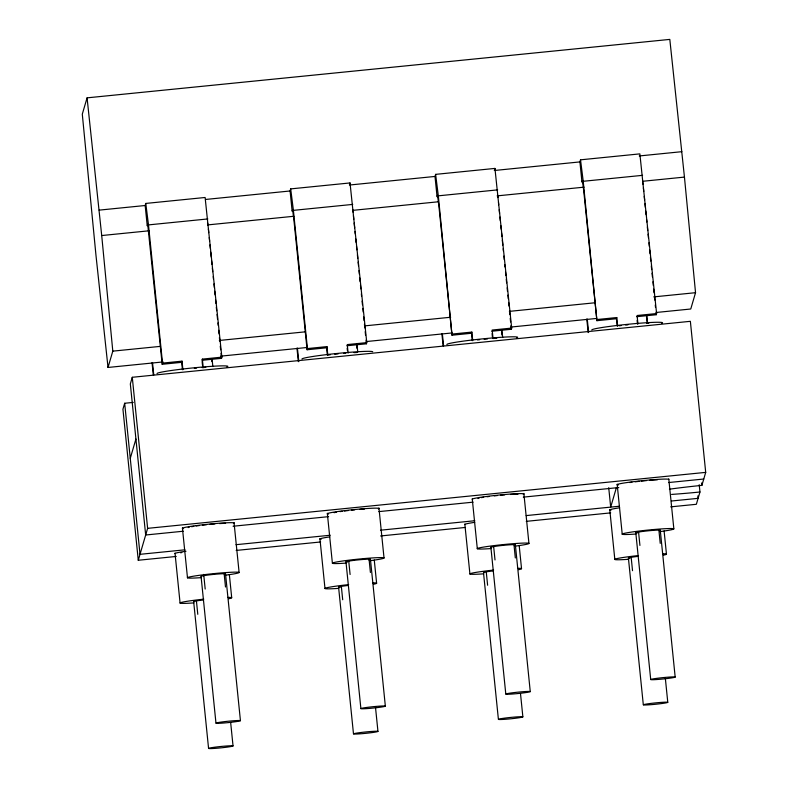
<?xml version="1.0" encoding="UTF-8"?>
<svg xmlns="http://www.w3.org/2000/svg" width="788" height="788" viewBox="0 0 788 788"><rect width="100%" height="100%" fill="white"/><g stroke="black" fill="none" stroke-linecap="round" stroke-linejoin="round"><path stroke-width="1.18" d="M656.483 312.452L690.761 309.004L695.538 292.693L684.447 177.093L669.81 39.4L87.074 97.85L82.297 114.162L95.959 255.174L108.025 367.454L163.116 361.928M162.18 364.283L162.525 363.11L182.038 361.15L181.693 362.332L162.18 364.283L147.691 224.235L147.238 225.792L145.169 205.51L145.78 203.432L205.116 197.483L221.861 357.151L221.517 358.333L202.004 360.293L202.349 359.111L221.861 357.151M108.025 367.454L112.802 351.143L101.711 235.543L87.074 97.85M133.241 402.402L124.671 403.259L122.938 409.199L138.274 560.258L176.216 556.456M669.426 489.19A57.357 3.201 -5.8 0 1 701.901 485.369L705.703 472.376L690.367 321.317L132.276 377.285L130.335 383.943L145.672 535.003L183.308 531.22M130.266 458.35L135.93 439.034M138.274 560.258L147.622 528.344L132.276 377.285M307.093 349.754L307.438 348.572L326.951 346.612L326.606 347.794L307.093 349.754L293.954 220.423L292.604 209.697L292.151 211.263L290.092 190.982L290.693 188.893L350.03 182.944L366.775 342.622L366.43 343.804L346.917 345.755M350.03 182.944L349.419 185.032L435.006 176.443L435.616 174.365L494.943 168.415L511.688 328.084L511.343 329.266L491.83 331.226M494.943 168.415L494.342 170.494L579.919 161.914L580.529 159.826L639.866 153.877L656.601 313.555L656.256 314.737L636.743 316.687M452.351 334.033L471.864 332.083L471.519 333.265L452.007 335.215L438.315 195.828L435.616 174.365M597.265 319.504L616.777 317.544L616.433 318.726L596.92 320.686L583.228 181.289L580.529 159.826M616.354 487.792L610.69 507.108L608.72 487.673M699.222 484.709L699.961 491.998L696.356 504.29L670.657 506.861M99.13 210.13L145.169 205.51M205.727 199.443L290.092 190.982M639.255 155.955L681.866 151.68M145.78 203.432L148.489 224.895L207.825 218.946M290.693 188.893L293.402 210.357L352.738 204.407M438.315 195.828L497.652 189.878M583.228 181.289L642.565 175.34M101.711 235.543L149.454 230.756M208.219 224.856L293.914 216.267M352.679 210.366L438.374 201.777M497.139 195.877L584.066 187.16M642.831 181.27L684.447 177.093M112.802 351.143L160.545 346.356M219.31 340.455L305.005 331.866M364.992 325.848L450.687 317.249M509.452 311.358L595.157 302.759M653.912 296.869L695.538 292.693M220.65 356.156L306.355 347.567M366.341 341.549L452.036 332.95M510.801 327.059L596.496 318.46M366.775 342.622L347.262 344.583L348.129 353.113M511.688 328.084L492.175 330.044L493.042 338.574M656.601 313.555L637.088 315.505L637.955 324.035M147.622 528.344L705.703 472.376M233.081 526.236L328.596 516.652M378.801 511.619L473.086 502.163M523.291 497.13L618.777 487.545M668.549 482.551L703.753 479.025M184.934 549.817L140.018 554.319L124.671 403.259M235.996 544.695L330.28 535.239M380.486 530.196L474.77 520.74M526.207 515.588L619.191 506.26M671.396 501.02L698.099 498.341L697.853 495.918M236.183 550.438L320.637 541.967M380.604 535.958L465.048 527.487M526.246 521.351L610.69 512.88M642.673 181.831L642.969 184.215M497.602 195.168L497.908 197.561M352.689 209.707L352.994 212.09M207.628 223.053L207.924 225.437M701.655 482.936L701.901 485.369M643.372 187.849L643.747 191.504M644.239 196.389L644.614 200.044M644.978 203.708L645.352 207.372M645.727 211.026L646.101 214.691M646.593 219.566L646.84 222.009M647.332 226.885L647.706 230.549M648.081 234.213L648.455 237.868M648.948 242.753L649.322 246.408M649.686 250.072L650.061 253.726M650.435 257.39L650.809 261.055M651.302 265.93L651.676 269.594M652.04 273.249L652.415 276.913M652.917 281.789L653.282 285.453M653.656 289.107L654.03 292.772M654.404 296.436L654.769 300.09M655.271 304.976L655.518 307.409M656.01 312.294L656.256 314.737M668.776 478.897L673.848 528.846M646.85 315.633L647.598 322.962M646.495 316.756L646.997 321.652M664.097 530.964L666.451 554.112M660.275 530.294L675.178 677.079A12.303 0.69 -5.8 0 1 656.65 679.542A12.303 0.69 -5.8 0 1 657.015 678.31A12.303 0.69 -5.8 0 1 675.178 677.079M658.876 529.989L660.236 543.395M637.118 320.342L637.492 324.006M665.299 677.887L667.781 702.354A12.303 0.69 -5.8 0 1 649.253 704.807A12.303 0.69 -5.8 0 1 649.607 703.576A12.303 0.69 -5.8 0 1 667.781 702.354M616.777 317.544L617.644 326.074M638.566 532.028L639.925 545.434M616.433 318.726L617.181 326.035M635.798 532.747L650.711 679.542M631.168 557.293L632.528 570.699M628.4 558.012L643.313 704.807M617.152 484.236L622.225 534.185M596.92 320.686L583.79 191.356L582.44 180.629L581.977 182.195L579.919 161.914M609.754 509.501L614.827 559.46M587.267 319.15L588.626 332.566M586.794 319.041L588.153 332.497M498.459 202.378L498.706 204.821M499.198 209.707L499.572 213.361M499.947 217.025L500.311 220.679M500.813 225.565L501.178 229.219M501.552 232.884L501.926 236.548M502.301 240.202L502.793 245.088M503.168 248.742L503.414 251.185M503.906 256.061L504.281 259.725M504.773 264.601L505.019 267.043M505.522 271.929L505.896 275.583M506.26 279.248L506.635 282.902M507.127 287.787L507.502 291.442M507.876 295.106L508.25 298.77M508.615 302.425L508.989 306.089M509.481 310.964L509.856 314.629M510.23 318.283L510.604 321.947M510.969 325.611L511.343 329.266M523.862 493.436L528.935 543.385M501.936 330.172L502.675 337.491M501.582 331.295L501.956 334.959M519.184 545.503L521.538 568.65M515.352 544.823L530.265 691.618A12.303 0.69 -5.8 0 1 511.737 694.07A12.303 0.69 -5.8 0 1 512.092 692.839A12.303 0.69 -5.8 0 1 530.265 691.618M513.963 544.528L515.322 557.934M492.076 333.659L492.451 337.313M520.504 693.647L522.868 716.883A12.303 0.69 -5.8 0 1 504.34 719.345A12.303 0.69 -5.8 0 1 504.694 718.114A12.303 0.69 -5.8 0 1 522.868 716.883M471.864 332.083L472.731 340.613M493.652 546.557L495.012 559.963M471.519 333.265L472.268 340.574M490.885 547.276L505.798 694.07M486.255 571.832L487.614 585.238M483.487 572.551L498.4 719.336M472.239 498.774L477.311 548.724M452.007 335.215L438.877 205.895L437.517 195.158L437.064 196.724L435.006 176.443M464.831 524.04L469.914 573.989M442.354 333.679L443.595 345.883M441.871 333.58L443.122 345.804M353.418 215.695L353.792 219.359M354.157 223.014L354.659 227.899M355.024 231.554L355.28 233.997M355.772 238.872L356.146 242.537M356.511 246.201L356.885 249.855M357.378 254.741L357.752 258.395M358.126 262.059L358.501 265.714M358.993 270.599L359.367 274.263M359.742 277.918L360.106 281.582M360.48 285.236L360.855 288.901M361.347 293.776L361.594 296.219M362.096 301.095L362.46 304.759M362.835 308.423L363.209 312.078M363.701 316.963L364.076 320.618M364.45 324.282L364.814 327.936M365.189 331.6L365.563 335.264M366.056 340.14L366.43 343.804M378.949 507.965L384.022 557.914M356.895 343.489L357.762 352.029M356.54 344.602L356.915 348.276M374.27 560.041L376.615 583.189M370.439 559.362L385.352 706.156A12.303 0.69 -5.8 0 1 366.824 708.609A12.303 0.69 -5.8 0 1 367.178 707.378A12.303 0.69 -5.8 0 1 385.352 706.156M369.05 559.056L370.409 572.462M347.163 348.197L347.409 350.63M375.462 706.954L377.954 731.422A12.303 0.69 -5.8 0 1 359.417 733.874A12.303 0.69 -5.8 0 1 359.781 732.643A12.303 0.69 -5.8 0 1 377.954 731.422M326.951 346.612L327.818 355.142M348.739 561.095L350.099 574.501M326.606 347.794L327.345 355.112M345.971 561.814L360.884 708.609M341.342 586.361L342.701 599.766M338.574 587.08L353.487 733.874M327.325 513.303L332.398 563.262M293.402 210.357L307.438 348.572M319.918 538.578L324.991 588.528M297.44 348.217L298.8 361.643M296.958 348.109L298.327 361.564M208.377 229.012L208.751 232.667M209.244 237.552L209.618 241.207M209.992 244.871L210.357 248.535M210.731 252.19L211.233 257.075M211.598 260.729L211.972 264.394M212.346 268.048L212.711 271.712M213.213 276.588L213.459 279.031M213.952 283.916L214.326 287.571M214.7 291.235L215.075 294.889M215.567 299.775L215.942 303.429M216.306 307.093L216.68 310.758M217.055 314.412L217.547 319.298M217.921 322.952L218.168 325.395M218.66 330.271L219.034 333.935M219.409 337.599L219.783 341.253M220.276 346.139L220.65 349.793M221.014 353.457L221.517 358.333M234.026 522.503L239.109 572.452M212.11 359.239L212.849 366.558M211.627 359.141L211.883 361.584M229.357 574.57L231.702 597.718M225.526 573.891L240.439 720.685A12.303 0.69 -5.8 0 1 221.901 723.148A12.303 0.69 -5.8 0 1 222.265 721.916A12.303 0.69 -5.8 0 1 240.439 720.685M202.349 359.111L203.215 367.641M224.137 573.595L225.496 587.001M202.122 361.515L202.496 365.169M230.677 722.714L233.041 745.95A12.303 0.69 -5.8 0 1 214.503 748.413A12.303 0.69 -5.8 0 1 214.868 747.182A12.303 0.69 -5.8 0 1 233.041 745.95M182.038 361.15L182.905 369.68M203.698 574.413L205.185 589.04M181.693 362.332L182.432 369.641M201.058 576.353L215.971 723.138M196.419 600.899L197.788 614.305M193.661 601.618L208.574 748.413M182.402 527.842L187.485 577.791M148.489 224.895L162.525 363.11M175.005 553.107L180.078 603.056M152.527 362.756L153.758 374.95M152.045 362.647L153.286 374.881M610.936 510.269A25.965 1.448 -5.8 0 1 619.634 507.807M175.054 553.609A25.965 1.448 -5.8 0 1 185.978 551.255M464.89 524.542A25.965 1.448 -5.8 0 1 474.721 522.345M472.288 499.277A25.965 1.448 -5.8 0 1 500.478 494.913A25.965 1.448 -5.8 0 1 523.291 494.381M618.344 485.004A25.965 1.448 -5.8 0 1 638.654 481.074A25.965 1.448 -5.8 0 1 668.825 479.399M183.594 528.6A25.965 1.448 -5.8 0 1 207.274 524.315A25.965 1.448 -5.8 0 1 233.455 523.449M321.11 539.337A25.965 1.448 -5.8 0 1 329.808 536.884M328.507 514.072A25.965 1.448 -5.8 0 1 352.187 509.787A25.965 1.448 -5.8 0 1 378.378 508.91M180.777 552.89A20.252 1.133 -5.8 0 1 181.841 552.496M188.174 527.625A20.252 1.133 -5.8 0 1 189.238 527.231M191.602 526.729A20.252 1.133 -5.8 0 1 193.818 526.345M196.113 526A20.252 1.133 -5.8 0 1 199.492 525.537M202.437 525.172A20.252 1.133 -5.8 0 1 206.574 524.71M209.736 524.394A20.252 1.133 -5.8 0 1 214.888 523.931M219.586 523.587A20.252 1.133 -5.8 0 1 225.575 523.34M334.151 512.692A20.252 1.133 -5.8 0 1 336.515 512.19M340.012 511.619A20.252 1.133 -5.8 0 1 342.11 511.314M344.405 511.008A20.252 1.133 -5.8 0 1 348.375 510.525M351.487 510.181A20.252 1.133 -5.8 0 1 354.649 509.856M359.801 509.393A20.252 1.133 -5.8 0 1 364.499 509.058M478.001 498.558A20.252 1.133 -5.8 0 1 479.065 498.164M481.429 497.652A20.252 1.133 -5.8 0 1 483.645 497.277M487.023 496.775A20.252 1.133 -5.8 0 1 489.318 496.47M494.312 495.869A20.252 1.133 -5.8 0 1 497.455 495.534M500.607 495.228A20.252 1.133 -5.8 0 1 504.714 494.864M510.476 494.46A20.252 1.133 -5.8 0 1 517.893 494.391M629.839 482.542A20.252 1.133 -5.8 0 1 631.946 482.246M635.187 481.813A20.252 1.133 -5.8 0 1 639.226 481.34M641.314 481.113A20.252 1.133 -5.8 0 1 646.574 480.591M649.627 480.325A20.252 1.133 -5.8 0 1 657.369 479.823M699.961 491.998A57.357 3.201 -5.8 0 1 671.563 494.421M201.423 576.491A12.303 0.69 -5.8 0 1 213.499 574.413A12.303 0.69 -5.8 0 1 225.053 574.117M201.245 577.634A25.965 1.448 -5.8 0 1 193.346 576.215A25.965 1.448 -5.8 0 1 233.396 572.177A25.965 1.448 -5.8 0 1 225.112 575.22M194.331 368.321A25.945 1.448 -5.8 0 1 196.557 368.114M202.181 367.632A25.945 1.448 -5.8 0 1 205.816 367.366M157.088 373.62A35.568 1.99 -5.8 0 1 195.719 367.641A35.568 1.99 -5.8 0 1 226.964 366.913M637.334 532.934A12.303 0.69 -5.8 0 1 646.643 530.974A12.303 0.69 -5.8 0 1 659.802 530.521M635.995 534.028A25.965 1.448 -5.8 0 1 628.095 532.609A25.965 1.448 -5.8 0 1 668.145 528.571A25.965 1.448 -5.8 0 1 659.851 531.614M619.082 325.799A25.945 1.448 -5.8 0 1 621.249 325.543M625.702 325.06A25.945 1.448 -5.8 0 1 627.957 324.823M646.721 323.435A25.945 1.448 -5.8 0 1 648.76 323.375M591.837 330.014A35.568 1.99 -5.8 0 1 630.459 324.045A35.568 1.99 -5.8 0 1 661.703 323.307M194.025 601.756A12.303 0.69 -5.8 0 1 202.93 600.023M227.752 597.403A25.965 1.448 -5.8 0 1 228.747 598.752M193.848 602.899A25.965 1.448 -5.8 0 1 180.58 602.662A25.965 1.448 -5.8 0 1 203.777 599.156M347.508 562.002A12.303 0.69 -5.8 0 1 358.412 559.874A12.303 0.69 -5.8 0 1 368.695 559.884M346.168 563.095A25.965 1.448 -5.8 0 1 338.259 561.686A25.965 1.448 -5.8 0 1 378.309 557.638A25.965 1.448 -5.8 0 1 370.025 560.692M328.182 354.994A25.945 1.448 -5.8 0 1 330.33 354.738M334.742 354.245A25.945 1.448 -5.8 0 1 338.131 353.901M343.696 353.379A25.945 1.448 -5.8 0 1 345.843 353.191M354.009 352.63A25.945 1.448 -5.8 0 1 356.895 352.502M302.001 359.082A35.568 1.99 -5.8 0 1 336.003 353.576A35.568 1.99 -5.8 0 1 372.734 351.773M340.111 587.277A12.303 0.69 -5.8 0 1 347.843 585.484M372.665 582.864A25.965 1.448 -5.8 0 1 373.66 584.223M338.761 588.36A25.965 1.448 -5.8 0 1 325.503 588.124A25.965 1.448 -5.8 0 1 348.69 584.617M629.937 558.209A12.303 0.69 -5.8 0 1 637.669 556.417M662.491 553.797A25.965 1.448 -5.8 0 1 663.486 555.156M628.597 559.293A25.965 1.448 -5.8 0 1 615.33 559.056A25.965 1.448 -5.8 0 1 638.526 555.55M491.249 547.424A12.303 0.69 -5.8 0 1 503.325 545.345A12.303 0.69 -5.8 0 1 514.889 545.05M491.082 548.566A25.965 1.448 -5.8 0 1 483.172 547.148A25.965 1.448 -5.8 0 1 523.232 543.099A25.965 1.448 -5.8 0 1 514.938 546.153M477.429 339.953A25.945 1.448 -5.8 0 1 479.656 339.707M484.157 339.254A25.945 1.448 -5.8 0 1 487.506 338.939M493.258 338.466A25.945 1.448 -5.8 0 1 496.775 338.219M446.924 344.553A35.568 1.99 -5.8 0 1 485.546 338.574A35.568 1.99 -5.8 0 1 516.79 337.845M483.852 572.689A12.303 0.69 -5.8 0 1 492.756 570.955M517.578 568.335A25.965 1.448 -5.8 0 1 518.573 569.685M483.674 573.831A25.965 1.448 -5.8 0 1 470.416 573.595A25.965 1.448 -5.8 0 1 493.603 570.079"/></g></svg>
